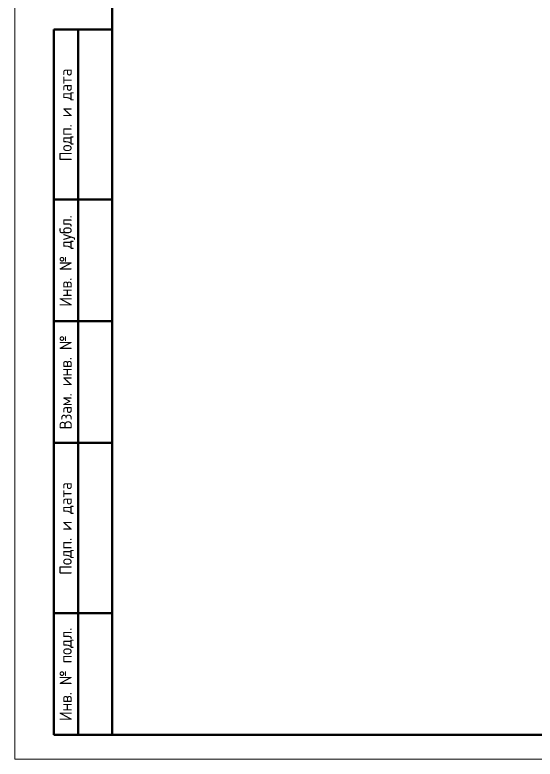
# Model space of a CAD drawing. Header units: inches. Extents: x 10 to 430, y -15 to 282.
# Drawn here: x 9.8 to 116.7, y -15 to 137.9 of the extents above; entities that cross this region are included whole.
import ezdxf

# ---------------------------------------------------------------- set-up
doc = ezdxf.new("R2010")
doc.units = ezdxf.units.IN
doc.header["$MEASUREMENT"] = 0
doc.layers.add('ОСНОВНОЙ', color=7, linetype='Continuous', lineweight=25)
doc.styles.add('СПДС', font='isocpeur.ttf', dxfattribs={"width": 0.9})

msp = doc.modelspace()

# ---------------------------------------------------------------- linework, layer by layer
at = {"color": 7, "linetype": 'Continuous', "lineweight": 18}
for p, q in [((9.83, 281.96), (9.83, -15.04)), ((9.83, -15.04), (429.83, -15.04))]:
    msp.add_line(p, q, dxfattribs=at)
at = {"color": 7, "linetype": 'Continuous', "lineweight": 50}
for p, q in [((29.83, -10.04), (29.83, 276.96)), ((29.83, 134.96), (17.83, 134.96)), ((17.83, -10.04), (17.83, 134.96)), ((22.83, -10.04), (22.83, 134.96)), ((29.83, -10.04), (29.83, 134.96)), ((29.83, 99.96), (17.83, 99.96)), ((29.83, 74.96), (17.83, 74.96)), ((29.83, 49.96), (17.83, 49.96)), ((29.83, 14.96), (17.83, 14.96)), ((17.83, -10.04), (29.83, -10.04)), ((29.83, -10.04), (424.83, -10.04))]:
    msp.add_line(p, q, dxfattribs=at)
at = {"layer": 'ОСНОВНОЙ', "linetype": 'Continuous', "lineweight": 18}
for p, q in [((29.83, -10.04), (29.83, 276.96)), ((29.83, 133.46), (29.83, 133.46)), ((29.83, 133.46), (29.83, 133.46)), ((424.83, -10.04), (29.83, -10.04))]:
    msp.add_line(p, q, dxfattribs=at)

# ---------------------------------------------------------------- texts
at = {"color": 7, "linetype": 'Continuous', "lineweight": 0, "char_height": 2.5, "attachment_point": 2, "rotation": 90, "style": 'СПДС'}
for s, insert in [('Подп. и дата', (19.01, 117.37)), ('Инв. № дубл.', (19.01, 87.37)), ('Взам. инв. №', (19.01, 62.4)), ('Подп. и дата', (19.01, 32.37)), ('Инв. № подл.', (19.01, 2.4))]:
    msp.add_mtext(s, dxfattribs=dict(at, insert=insert))

doc.saveas('drawing.dxf')
